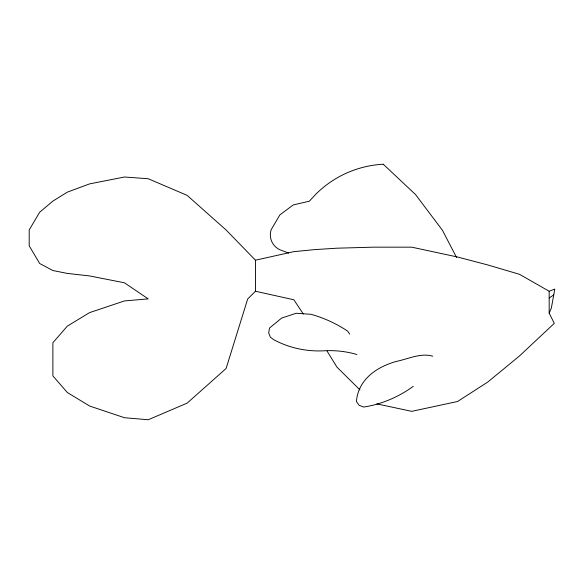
<?xml version="1.0" encoding="UTF-8"?>
<svg xmlns="http://www.w3.org/2000/svg" width="584" height="584" viewBox="0 0 584 584"><rect width="100%" height="100%" fill="white"/><g stroke="black" fill="none" stroke-linecap="round" stroke-linejoin="round"><path stroke-width="0.88" d="M376.841 403.887L411.749 411.348L457.557 401.5L487.866 381.98L519.534 355.904L554.289 323.353L549.172 313.133L551.354 308.031L554.8 289.065L549.172 291.248L519.534 274.327L487.866 264.968L457.557 257.018L411.749 247.171L373.344 247.171L336.968 248.193L314.739 249.609L293.854 251.646L255.456 260.194L226.096 229.987L187.128 195.363L148.227 178.74L124.465 177.01L89.6 183.887L67.284 192.172L52.881 201.108L39.683 212.218L29.2 229.921L29.2 245.827L39.69 263.53L52.881 270.523L67.284 273.421L89.608 275.933L124.465 282.809L148.227 298.884L124.465 300.928L89.608 312.608L67.291 326.157L52.881 342.735L52.881 375.899L67.291 392.477L89.608 406.026L124.465 417.706L148.227 419.757L187.128 403.135L226.096 368.504L247.682 298.993L255.456 291.233L255.456 260.194M413.297 386.316C398.689 396.93 381.432 404.405 363.562 407.055L359.058 405.223L356.43 401.5C358.226 379.381 376.833 366.818 396.602 361.357C408.384 358.941 420.626 352.678 432.737 356.182M549.172 297.986L553.741 294.905M255.456 291.233L293.854 299.774L303.3 313.98M288.635 253.076L279.641 249.645A16.337 16.337 0 0 1 271.173 229.694L279.86 214.912L293.168 204.969L309.301 201.21L316.404 193.647A103.091 103.091 0 0 1 383.294 164.235M383.294 164.243L415.501 194.508L442.438 230.271L456.549 257.478M359.948 389.878L336.968 367.139L327.04 351.072M349.677 334.15L347.699 331.157A149.124 138.145 -57.9 0 0 311.082 314.316L296.205 313.258L281.649 318.061L269.509 328.04L268.691 332.887L270.414 337.289L274.173 339.946A108.704 100.703 -57.9 0 0 324.397 350.787A107.85 99.908 -57.9 0 1 356.926 354.517M549.172 291.248L549.172 313.133"/></g></svg>
